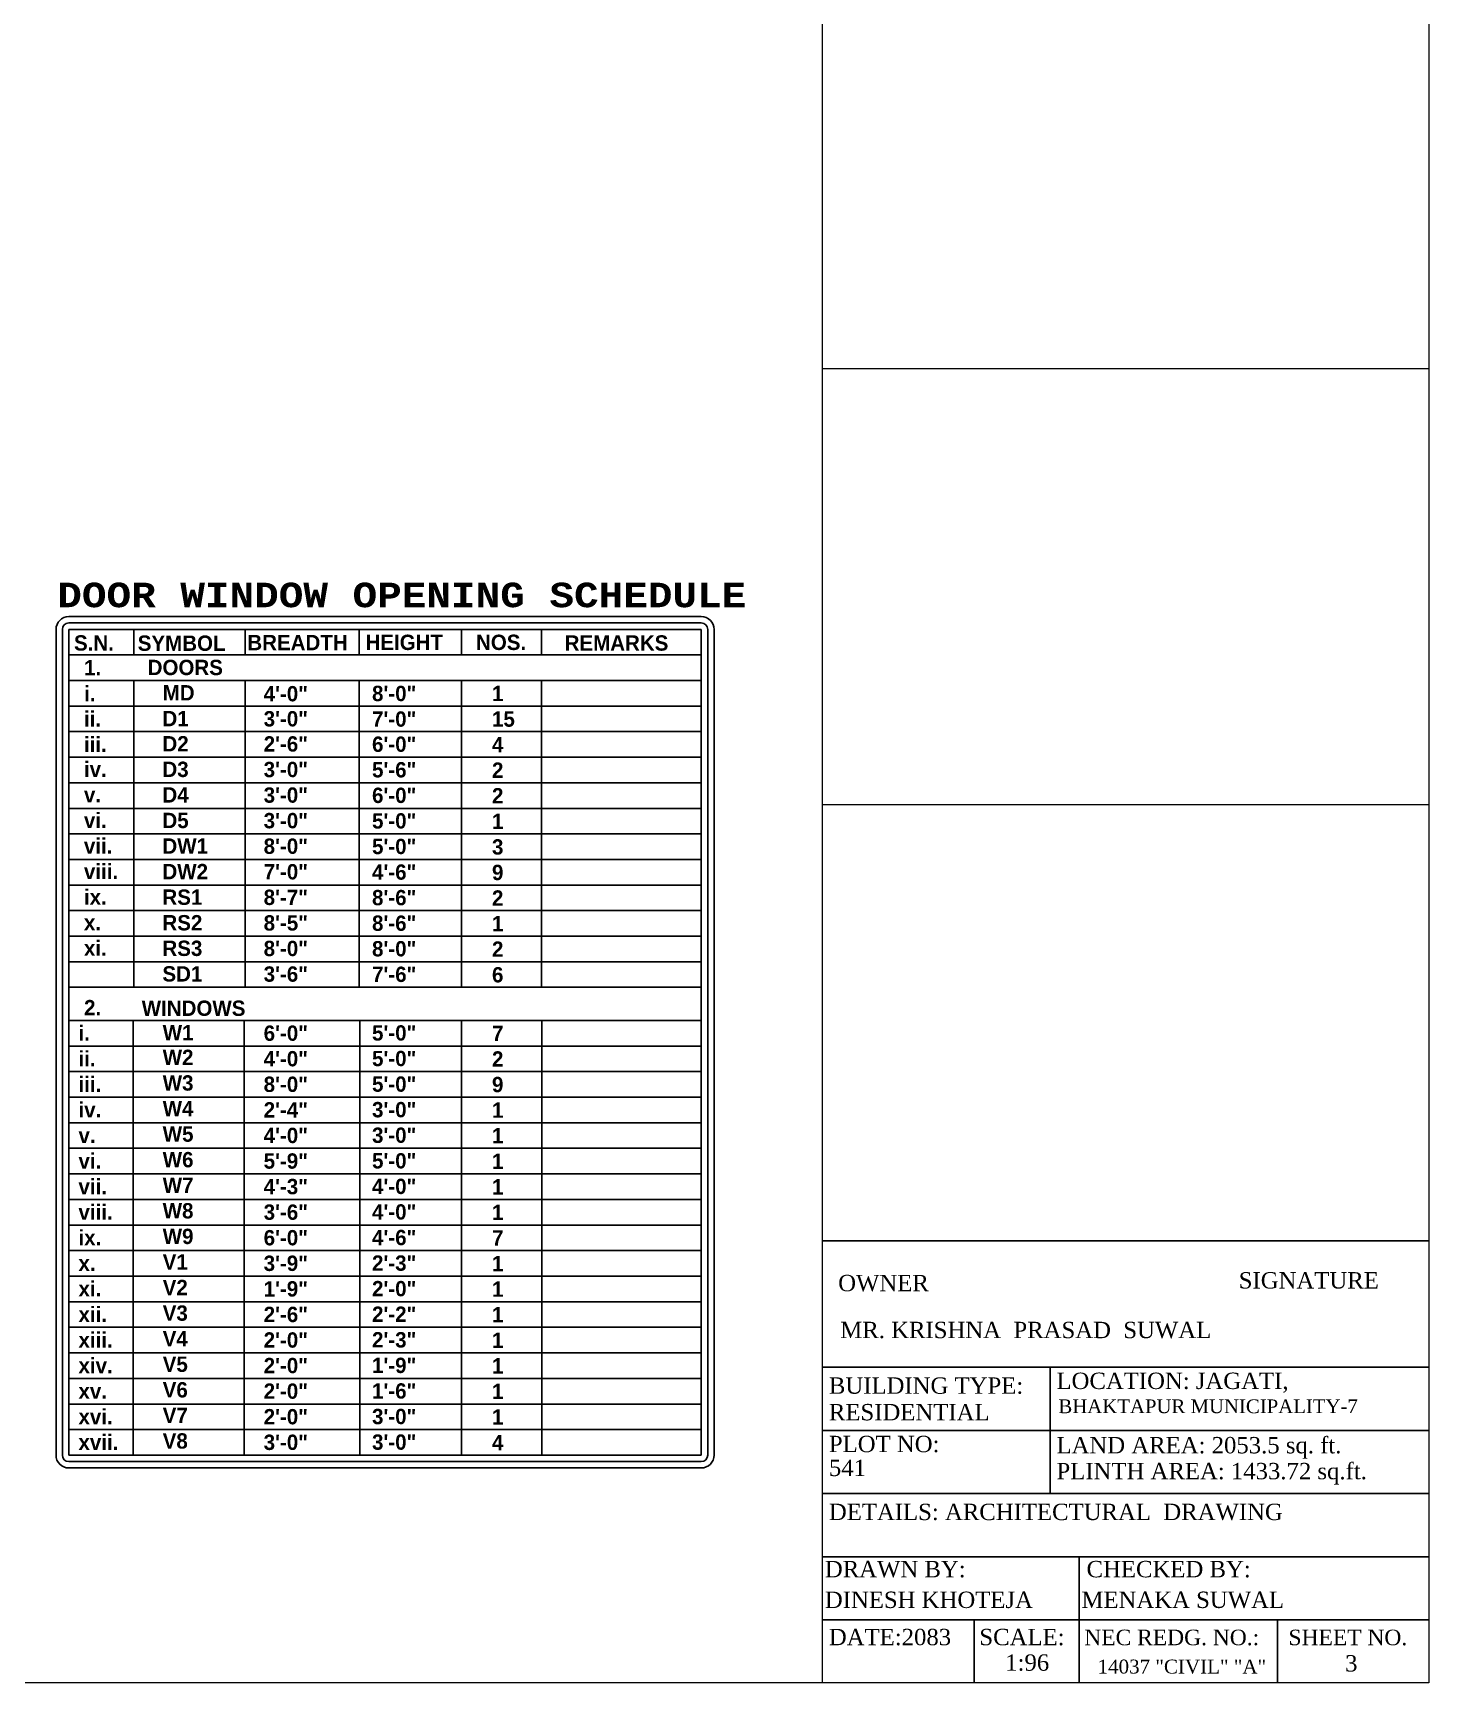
# Model space of a CAD drawing. Header units: inches. Extents: x 4069 to 291496, y -47643 to 12535.
# Drawn here: x 124140 to 125163, y -29056 to -27846 of the extents above; entities that cross this region are included whole.
import ezdxf

# ---------------------------------------------------------------- set-up
doc = ezdxf.new("R2010")
doc.units = ezdxf.units.IN
doc.header["$LTSCALE"] = 5
doc.header["$MEASUREMENT"] = 0
for name, color, linetype, lineweight in [('1', 7, 'Continuous', 25), ('boundary', 7, 'Continuous', 25), ('ele1', 21, 'Continuous', 20)]:
    doc.layers.add(name, color=color, linetype=linetype, lineweight=lineweight)
doc.layers.add('TEXT', color=6, linetype='Continuous')
doc.styles.add('ARIAL', font='cityb___.ttf')
doc.styles.add('COURIER', font='courbd.ttf')
doc.styles.add('ordinary', font='times.ttf')

msp = doc.modelspace()

# ---------------------------------------------------------------- linework, layer by layer
for p, q in [((124161.61659, -28889.01743), (124161.61659, -28283.43949)), ((124166.30342, -28278.75266), (124629.99758, -28278.75266)), ((124629.99758, -28283.43949), (124166.30342, -28283.43949)), ((124166.30342, -28283.43949), (124166.30342, -28889.01743)), ((124166.30342, -28283.43949), (124629.99758, -28283.43949)), ((124166.30342, -28283.43949), (124166.30342, -28889.01743)), ((124214.0263, -28283.43949), (124214.0263, -28302.41217)), ((124295.56987, -28283.43949), (124295.56987, -28302.18949)), ((124379.24453, -28283.43949), (124379.24453, -28302.18949)), ((124454.27154, -28302.18949), (124454.27154, -28283.43949)), ((124512.84688, -28302.18949), (124512.84688, -28283.43949)), ((124629.99758, -28889.01743), (124629.99758, -28283.43949)), ((124629.99758, -28379.95962), (124629.99758, -28283.43949)), ((124634.6844, -28283.43949), (124634.6844, -28889.0175)), ((124166.30342, -28302.18949), (124629.99758, -28302.18949)), ((124166.30342, -28320.93949), (124629.99758, -28320.93949)), ((124379.24453, -28320.93949), (124379.24453, -28545.93949)), ((124454.27154, -28545.93949), (124454.27154, -28320.93949)), ((124512.84688, -28545.93949), (124512.84688, -28320.93949)), ((124166.30342, -28339.68949), (124629.99758, -28339.68949)), ((124166.30342, -28358.43949), (124629.99758, -28358.43949)), ((124166.30342, -28377.18949), (124629.99758, -28377.18949)), ((124166.30342, -28395.93949), (124629.99758, -28395.93949)), ((124166.30342, -28414.68949), (124629.99758, -28414.68949)), ((124166.30342, -28433.43949), (124629.99758, -28433.43949)), ((124166.30342, -28452.18949), (124629.99758, -28452.18949)), ((124166.30342, -28470.93949), (124629.99758, -28470.93949)), ((124166.30342, -28489.68949), (124629.99758, -28489.68949)), ((124166.30342, -28508.43949), (124629.99758, -28508.43949)), ((124166.30342, -28527.18949), (124629.99758, -28527.18949)), ((124166.30342, -28545.93949), (124629.99758, -28545.93949)), ((124166.30342, -28570.22168), (124629.99758, -28570.22168)), ((124166.30342, -28570.22437), (124629.99758, -28570.22437)), ((124213.449, -28889.01743), (124213.449, -28570.22437)), ((124294.80586, -28889.01743), (124294.80586, -28570.22437)), ((124379.61658, -28889.01743), (124379.61658, -28570.22437)), ((124454.27154, -28889.01743), (124454.27154, -28570.22437)), ((124513.16436, -28889.01743), (124513.16436, -28570.22168)), ((124166.30342, -28588.97437), (124629.99758, -28588.97437)), ((124166.30342, -28588.97437), (124629.99758, -28588.97437)), ((124166.30342, -28588.97437), (124629.99758, -28588.97437)), ((124166.30342, -28607.72706), (124629.99758, -28607.72706)), ((124166.30342, -28626.47975), (124629.99758, -28626.47975)), ((124166.30342, -28645.23244), (124629.99758, -28645.23244)), ((124166.30342, -28663.98513), (124629.99758, -28663.98513)), ((124166.30342, -28682.73782), (124629.99758, -28682.73782)), ((124166.30342, -28701.49051), (124629.99758, -28701.49051)), ((124166.30342, -28720.24321), (124629.99758, -28720.24321)), ((124166.30342, -28738.9959), (124629.99758, -28738.9959)), ((124166.30342, -28757.74859), (124629.99758, -28757.74859)), ((124166.30342, -28776.50128), (124629.99758, -28776.50128)), ((124166.30342, -28795.25397), (124629.99758, -28795.25397)), ((124166.30342, -28814.00666), (124629.99758, -28814.00666)), ((124166.30342, -28832.75935), (124629.99758, -28832.75935)), ((124166.30342, -28851.51204), (124629.99758, -28851.51204)), ((124166.30342, -28870.26474), (124629.99758, -28870.26474)), ((124166.30342, -28889.01743), (124629.99758, -28889.01743)), ((124166.30342, -28889.01743), (124629.99758, -28889.01743)), ((124166.30342, -28889.01743), (124629.99758, -28889.01743)), ((124166.30342, -28889.01743), (124629.99758, -28889.01743)), ((124629.99758, -28893.70425), (124166.30342, -28893.70425))]:
    msp.add_line(p, q)
for centre, start, end in [((124166.30342, -28283.43949), 90, 180), ((124629.99758, -28283.43949), 0, 90), ((124166.30342, -28889.01743), 180, 270), ((124629.99758, -28889.01743), 270, 0)]:
    msp.add_arc(centre, 4.68683, start, end)
at = {"layer": '1'}
for p, q in [((124718.79913, -28731.88637), (125163.44975, -28731.88637)), ((124718.79913, -28824.52192), (125163.44975, -28824.52192)), ((124885.62444, -28824.52192), (124885.62444, -28917.15746)), ((124718.79913, -28870.83969), (125163.44975, -28870.83969)), ((124718.79913, -28917.15746), (125163.44975, -28917.15746)), ((124718.79913, -28963.47523), (125163.44975, -28963.47523)), ((124906.89261, -28963.47523), (124906.89261, -29056.11078)), ((124718.79913, -29009.79301), (125163.44975, -29009.79301)), ((124829.96179, -29056.11078), (124829.96179, -29009.79301)), ((125052.2871, -29056.11078), (125052.2871, -29009.79301))]:
    msp.add_line(p, q, dxfattribs=at)
at = {"layer": 'boundary'}
for p, q in [((124166.30342, -28274.06584), (124629.99758, -28274.06584)), ((124156.92976, -28889.01748), (124156.92976, -28283.43949)), ((124639.37123, -28283.43939), (124639.37123, -28889.0177)), ((124629.99758, -28898.39108), (124166.30342, -28898.39108))]:
    msp.add_line(p, q, dxfattribs=at)
for centre, start, end in [((124166.30342, -28283.43949), 90, 180), ((124629.99758, -28283.43949), 0, 90), ((124166.30342, -28889.01743), 179.99823757, 270), ((124629.99758, -28889.01743), 270, 0.00176384)]:
    msp.add_arc(centre, 9.37365, start, end, dxfattribs=at)
at = {"layer": 'ele1'}
for p, q in [((124718.79913, -29056.11078), (124718.79913, -26900.77781)), ((125163.44975, -28092.35554), (124718.79913, -28092.35554)), ((125163.44975, -28412.12096), (124718.79913, -28412.12096))]:
    msp.add_line(p, q, dxfattribs=at)
msp.add_lwpolyline([(122078.4853, -26900.77781), (125163.44975, -26900.77781), (125163.44975, -29056.11078), (122078.4853, -29056.11078)], close=True, dxfattribs=at)
msp.add_lwpolyline([(122078.4853, -26900.77781), (125163.44975, -26900.77781), (125163.44975, -29056.11078), (122078.4853, -29056.11078)], close=True, dxfattribs=at)
at = {"layer": 'TEXT'}
for p, q in [((124214.0263, -28320.93949), (124214.0263, -28545.93949)), ((124295.56987, -28320.93949), (124295.56987, -28545.93949)), ((124166.30342, -28358.43949), (124207.95331, -28358.43949))]:
    msp.add_line(p, q, dxfattribs=at)

# ---------------------------------------------------------------- texts
at = {"style": 'COURIER'}
msp.add_text('DOOR WINDOW OPENING SCHEDULE', height=18, dxfattribs=at).set_placement((124157.87547, -28267.20376))
at = {"layer": '1', "style": 'ordinary'}
for s, height, p in [('OWNER', 12, (124730.3558, -28768.81332)), ('SIGNATURE', 12, (125023.99693, -28766.81332)), ('MR. KRISHNA  PRASAD  SUWAL', 12, (124731.88854, -28803.21952)), ('BUILDING TYPE:  ', 12, (124723.52525, -28843.99553)), ('LOCATION: JAGATI,', 12, (124890.35056, -28840.50954)), ('RESIDENTIAL', 12, (124723.52525, -28863.49553)), ('BHAKTAPUR MUNICIPALITY-7', 10.08, (124891.77275, -28858.22865)), ('PLOT NO: ', 12, (124723.52525, -28886.82731)), ('LAND AREA: 2053.5 sq. ft. ', 12, (124890.35056, -28887.69878)), ('541', 12, (124723.52525, -28904.32731)), ('PLINTH AREA: 1433.72 sq.ft.', 12, (124890.35056, -28906.69878)), ('DETAILS: ARCHITECTURAL  DRAWING ', 12, (124723.52525, -28936.63107)), ('DRAWN BY:', 12, (124720.57678, -28978.59138)), ('CHECKED BY: ', 12, (124912.42344, -28978.59138)), ('DINESH KHOTEJA', 12, (124720.57678, -29001.09138)), ('MENAKA SUWAL', 12, (124908.67026, -29001.09138)), ('DATE:2083', 12, (124723.52525, -29028.39515)), ('SCALE:', 12, (124833.82977, -29028.39515)), ('NEC REDG. NO.:', 11.4, (124910.76059, -29028.39515)), ('SHEET NO.', 11.4, (125060.45131, -29028.39515)), ('14037 "CIVIL" "A"', 10.2, (124920.49329, -29049.16136)), ('3', 12, (125101.98639, -29047.66682))]:
    msp.add_text(s, height=height, dxfattribs=at).set_placement(p)
msp.add_attdef('1:96', (124852.81598, -29047.10112), 'SCALE', height=12, dxfattribs=at)
at = {"layer": 'TEXT', "style": 'ARIAL'}
for s, p in [('S.N.', (124170.11865, -28299.01024)), ('SYMBOL', (124216.84196, -28299.18193)), ('BREADTH', (124297.19076, -28298.7478)), ('HEIGHT', (124383.82103, -28298.56336)), ('NOS.', (124464.82493, -28298.56336)), ('REMARKS', (124529.7894, -28299.0459)), ('1.', (124177.50749, -28317.19278)), ('DOORS', (124224.11395, -28316.98789)), ('i.', (124177.50727, -28336.19927)), ('MD', (124235.1466, -28335.56232)), ('4\'-0"', (124309.16816, -28336.2478)), ('8\'-0"', (124388.60592, -28336.07749)), ('1', (124476.54989, -28336.07749)), ('ii.', (124177.40319, -28354.68949)), ('D1', (124234.93877, -28354.50299)), ('3\'-0"', (124309.16816, -28354.63085)), ('7\'-0"', (124388.60592, -28354.82749)), ('15', (124476.54989, -28354.82749)), ('iii.', (124177.40319, -28373.43949)), ('D2', (124234.93877, -28372.94315)), ('2\'-6"', (124309.16816, -28373.07101)), ('6\'-0"', (124388.60592, -28373.26765)), ('4', (124476.54989, -28373.57749)), ('iv.', (124177.40319, -28391.59646)), ('D3', (124234.93877, -28391.69315)), ('3\'-0"', (124309.16816, -28391.82101)), ('5\'-6"', (124388.60592, -28392.01765)), ('2', (124476.54989, -28392.32749)), ('3\'-0"', (124309.16816, -28410.57101)), ('v.', (124177.40319, -28410.34646)), ('D4', (124234.93877, -28410.44315)), ('6\'-0"', (124388.60592, -28410.76765)), ('2', (124476.54989, -28411.07749)), ('vi.', (124177.40319, -28429.09646)), ('D5', (124234.93877, -28429.19315)), ('3\'-0"', (124309.16816, -28429.32101)), ('5\'-0"', (124388.60592, -28429.51765)), ('1', (124476.54989, -28429.82749)), ('vii.', (124177.40319, -28447.84646)), ('DW1', (124234.93877, -28447.94315)), ('8\'-0"', (124309.16816, -28448.07101)), ('5\'-0"', (124388.60592, -28448.26765)), ('3', (124476.54989, -28448.57749)), ('viii.', (124177.40319, -28466.59646)), ('DW2', (124234.93877, -28466.69315)), ('7\'-0"', (124309.16816, -28466.82101)), ('4\'-6"', (124388.60592, -28467.01765)), ('9', (124476.54989, -28467.32749)), ('ix.', (124177.40319, -28485.34646)), ('RS1', (124234.93877, -28485.44315)), ('8\'-7"', (124309.16816, -28485.57101)), ('8\'-6"', (124388.60592, -28485.76765)), ('2', (124476.54989, -28486.07749)), ('x.', (124177.40319, -28504.09646)), ('RS2', (124234.93877, -28504.19315)), ('8\'-5"', (124309.16816, -28504.32101)), ('8\'-6"', (124388.60592, -28504.51765)), ('1', (124476.54989, -28504.82749)), ('xi.', (124177.40319, -28522.84646)), ('RS3', (124234.93877, -28522.94315)), ('8\'-0"', (124309.16816, -28523.07101)), ('8\'-0"', (124388.60592, -28523.26765)), ('2', (124476.54989, -28523.57749)), ('SD1', (124234.93877, -28541.69315)), ('3\'-6"', (124309.16816, -28541.82101)), ('7\'-6"', (124388.60592, -28542.01765)), ('6', (124476.54989, -28542.32749)), ('2.', (124177.50749, -28566.47765)), ('WINDOWS', (124219.75046, -28566.88429)), ('i.', (124173.39868, -28585.13378)), ('W1', (124235.1466, -28584.8472)), ('6\'-0"', (124309.16816, -28585.18231)), ('5\'-0"', (124388.60592, -28585.012)), ('7', (124476.54989, -28585.35968)), ('ii.', (124173.39868, -28603.88109)), ('W2', (124235.1466, -28602.92821)), ('4\'-0"', (124309.16816, -28603.91616)), ('5\'-0"', (124388.60592, -28603.76469)), ('2', (124476.54989, -28604.11237)), ('iii.', (124173.39868, -28622.63378)), ('W3', (124235.1466, -28621.6809)), ('8\'-0"', (124309.16816, -28622.66885)), ('5\'-0"', (124388.60592, -28622.51738)), ('9', (124476.54989, -28622.86506)), ('iv.', (124173.39868, -28641.38647)), ('W4', (124235.1466, -28640.43359)), ('2\'-4"', (124309.16816, -28641.42154)), ('3\'-0"', (124388.60592, -28641.27007)), ('1', (124476.54989, -28641.61775)), ('v.', (124173.39868, -28660.13917)), ('W5', (124235.1466, -28659.18628)), ('4\'-0"', (124309.16816, -28660.17423)), ('3\'-0"', (124388.60592, -28660.02277)), ('1', (124476.54989, -28660.37044)), ('vi.', (124173.39868, -28678.89186)), ('W6', (124235.1466, -28677.93897)), ('5\'-9"', (124309.16816, -28678.92692)), ('5\'-0"', (124388.60592, -28678.77546)), ('1', (124476.54989, -28679.12313)), ('vii.', (124173.39868, -28697.64455)), ('W7', (124235.1466, -28696.69166)), ('4\'-3"', (124309.16816, -28697.67962)), ('4\'-0"', (124388.60592, -28697.52815)), ('1', (124476.54989, -28697.87583)), ('viii.', (124173.39868, -28716.39724)), ('W8', (124235.1466, -28715.44435)), ('3\'-6"', (124309.16816, -28716.43231)), ('4\'-0"', (124388.60592, -28716.28084)), ('1', (124476.54989, -28716.62852)), ('ix.', (124173.39868, -28735.14993)), ('W9', (124235.1466, -28734.19704)), ('6\'-0"', (124309.16816, -28735.185)), ('4\'-6"', (124388.60592, -28735.03353)), ('7', (124476.54989, -28735.38121)), ('x.', (124173.39868, -28753.90262)), ('V1', (124235.1466, -28752.94974)), ('3\'-9"', (124309.16816, -28753.93769)), ('2\'-3"', (124388.60592, -28753.78622)), ('1', (124476.54989, -28754.1339)), ('xi.', (124173.39868, -28772.65531)), ('V2', (124235.1466, -28771.70243)), ('1\'-9"', (124309.16816, -28772.69038)), ('2\'-0"', (124388.60592, -28772.53891)), ('1', (124476.54989, -28772.88659)), ('xii.', (124173.39868, -28791.408)), ('V3', (124235.1466, -28790.45512)), ('2\'-6"', (124309.16816, -28791.44307)), ('2\'-2"', (124388.60592, -28791.2916)), ('1', (124476.54989, -28791.63928)), ('xiii.', (124173.39868, -28810.16069)), ('V4', (124235.1466, -28809.20781)), ('2\'-0"', (124309.16816, -28810.19576)), ('2\'-3"', (124388.60592, -28810.04429)), ('1', (124476.54989, -28810.39197)), ('xiv.', (124173.39868, -28828.91339)), ('V5', (124235.1466, -28827.9605)), ('2\'-0"', (124309.16816, -28828.94845)), ('1\'-9"', (124388.60592, -28828.79699)), ('1', (124476.54989, -28829.14466)), ('xv.', (124173.39868, -28847.66608)), ('V6', (124235.1466, -28846.71319)), ('2\'-0"', (124309.16816, -28847.70115)), ('1\'-6"', (124388.60592, -28847.54968)), ('1', (124476.54989, -28847.89736)), ('xvi.', (124173.39868, -28866.41877)), ('V7', (124235.1466, -28865.46588)), ('2\'-0"', (124309.16816, -28866.45384)), ('3\'-0"', (124388.60592, -28866.30237)), ('1', (124476.54989, -28866.65005)), ('xvii.', (124173.39868, -28885.17146)), ('V8', (124235.1466, -28884.21857)), ('3\'-0"', (124309.16816, -28885.20653)), ('3\'-0"', (124388.60592, -28885.05506)), ('4', (124476.54989, -28885.40274))]:
    msp.add_text(s, height=11.25, dxfattribs=at).set_placement(p)

doc.saveas('drawing.dxf')
